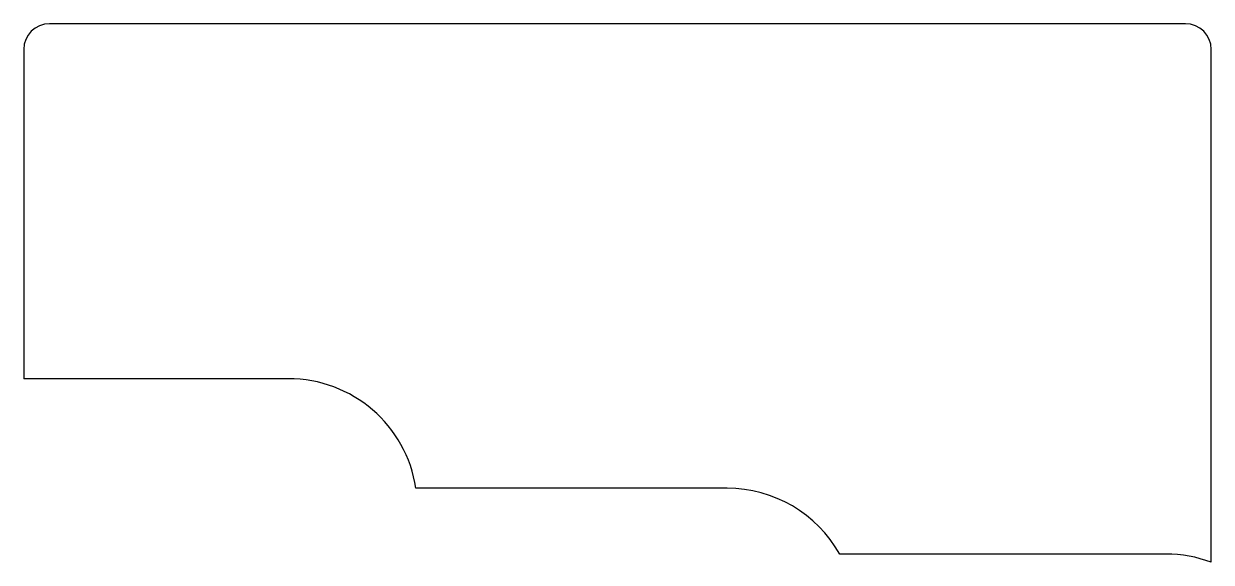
# Model space of a CAD drawing. Header units: millimetres. Extents: x 66.8 to 112.8, y -60.6 to -39.8.
import ezdxf

# ---------------------------------------------------------------- set-up
doc = ezdxf.new("R2010")
doc.units = ezdxf.units.MM

msp = doc.modelspace()

# ---------------------------------------------------------------- linework, layer by layer
for p, q in [((111.75, -39.77), (67.75, -39.77)), ((66.75, -40.77), (66.75, -53.53)), ((112.75, -60.646), (112.75, -40.77)), ((77, -53.53), (66.75, -53.53)), ((94, -57.78), (81.943, -57.78)), ((111, -60.33), (98.359, -60.33))]:
    msp.add_line(p, q)
for centre, radius, start, end in [((67.75, -40.77), 1, 90, 180), ((111.75, -40.77), 1, 0, 90), ((77, -58.53), 5, 8.6269, 90), ((94, -62.78), 5, 29.3406, 90), ((111, -65.33), 5, 69.5127, 90)]:
    msp.add_arc(centre, radius, start, end)

doc.saveas('drawing.dxf')
